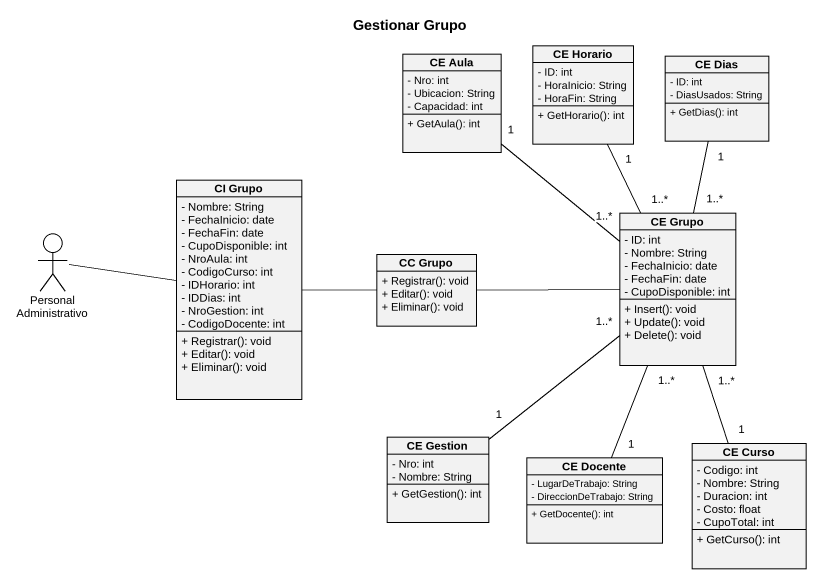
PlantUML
@startuml
title Gestionar Grupo
allowmixing
hide circle
hide empty members
skinparam classAttributeIconSize 0
class "CE Horario" as CE_Horario {
  - ID: int
  - HoraInicio: String
  - HoraFin: String
  + GetHorario(): int
}
class "CE Aula" as CE_Aula {
  - Nro: int
  - Ubicacion: String
  - Capacidad: int
  + GetAula(): int
}
class "CE Dias" as CE_Dias {
  - ID: int
  - DiasUsados: String
  + GetDias(): int
}
class "CI Grupo" as CI_Grupo {
  - Nombre: String
  - FechaInicio: date
  - FechaFin: date
  - CupoDisponible: int
  - NroAula: int
  - CodigoCurso: int
  - IDHorario: int
  - IDDias: int
  - NroGestion: int
  - CodigoDocente: int
  + Registrar(): void
  + Editar(): void
  + Eliminar(): void
}
actor "Personal Administrativo" as Personal_Administrativo
class "CE Grupo" as CE_Grupo {
  - ID: int
  - Nombre: String
  - FechaInicio: date
  - FechaFin: date
  - CupoDisponible: int
  + Insert(): void
  + Update(): void
  + Delete(): void
}
class "CC Grupo" as CC_Grupo {
  + Registrar(): void
  + Editar(): void
  + Eliminar(): void
}
class "CE Gestion" as CE_Gestion {
  - Nro: int
  - Nombre: String
  + GetGestion(): int
}
class "CE Docente" as CE_Docente {
  - LugarDeTrabajo: String
  - DireccionDeTrabajo: String
  + GetDocente(): int
}
class "CE Curso" as CE_Curso {
  - Codigo: int
  - Nombre: String
  - Duracion: int
  - Costo: float
  - CupoTotal: int
  + GetCurso(): int
}
CI_Grupo -right- CC_Grupo
Personal_Administrativo -right- CI_Grupo
CE_Grupo "1..*" -up- "1" CE_Horario
CE_Grupo "1..*" -up- "1" CE_Aula
CE_Grupo "1..*" -up- "1" CE_Dias
CE_Grupo "1..*" -- "1" CE_Gestion
CE_Grupo "1..*" -- "1" CE_Docente
CE_Grupo "1..*" -- "1" CE_Curso
CC_Grupo -right- CE_Grupo
@enduml
